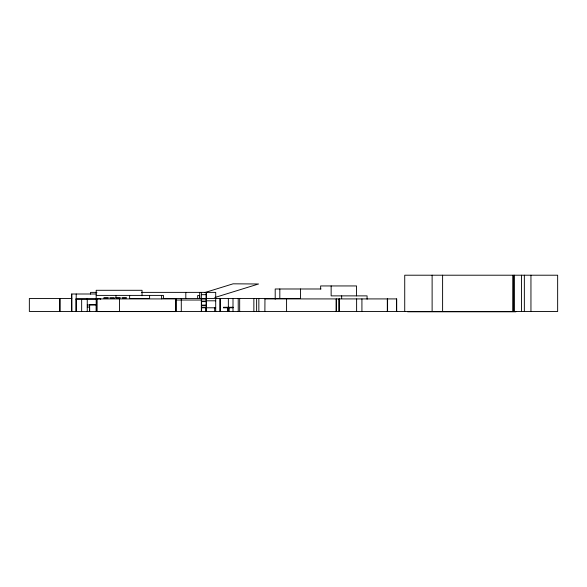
<?xml version="1.0" encoding="UTF-8"?>
<svg xmlns="http://www.w3.org/2000/svg" width="587" height="587" viewBox="0 0 587 587"><rect width="100%" height="100%" fill="white"/><g stroke="black" fill="none" stroke-linecap="round" stroke-linejoin="round"><path stroke-width="0.88" d="M206.228 311.448L206.228 292.377L206.382 311.448M223.772 307.779L223.772 307.28M232.892 307.28L233.002 307.779L223.662 307.793L223.662 307.28L233.002 307.28M206.235 307.793L206.272 307.287L201.356 307.287M205.083 292.487L233.09 283.822L258.551 283.991L214.791 297.528M321.016 288.987L275.2 288.987L275.2 299.231M96.936 292.377L90.559 292.377L90.559 294.124M141.548 292.377L215.708 292.377L215.708 311.448M71.746 293.999L71.746 311.448L71.695 293.999L96.195 293.999M201.356 294.667L206.382 294.667M96.195 295.4L163.435 295.4L163.435 298.497M108.426 297.741L103.84 297.741L103.84 298.255M109.769 297.785L114.333 297.785L114.333 298.306M115.734 297.741L120.423 297.741M121.949 297.741L126.572 297.741M104.347 298.255L107.913 298.255M110.275 298.306L113.819 298.306M116.27 298.255L119.902 298.255M122.456 298.255L126.022 298.255M71.841 298.497L29.35 298.497L29.35 311.448L557.65 311.492L557.65 275.208L404.729 275.208L404.729 311.492M96.195 298.497L76.053 298.497L76.053 311.448M162.995 298.497L300.471 298.497L300.471 288.987M264.884 298.915L396.702 298.915L396.702 311.499M201.356 299.01L206.272 299.01M76.053 299.517L96.195 299.517M176.305 300.03L201.59 300.03M206.264 300.801L215.708 300.801M201.356 301.124L206.279 301.124L206.235 301.637L201.356 301.637M89.628 304.646L89.628 311.448L89.569 304.646L96.363 304.646L96.363 311.448M87.258 304.991L96.356 304.991M201.356 305.108L206.272 305.108L206.264 305.622L201.356 305.622M87.258 307.089L89.569 307.089M201.356 307.793L215.708 307.793M407.598 311.792L515.936 311.792M530.949 275.208L530.949 311.492M524.352 275.208L524.352 311.492M521.483 275.208L521.483 311.492M514.41 275.208L514.432 311.492M442.605 275.208L442.605 311.492M432.12 275.208L432.12 311.492M396.555 298.915L396.555 311.499M387.581 298.915L387.581 311.499M387.317 298.915L387.317 311.499M367.08 299.245L367.08 295.877L331.141 295.877L331.141 285.942M361.922 298.915L361.922 311.499M356.617 298.915L356.617 311.499M356.544 295.877L356.544 285.942L320.641 285.942L320.641 288.987M341.663 295.877L341.663 298.629M339.389 298.915L339.389 311.499M339.183 298.915L339.183 311.499M286.581 298.915L286.581 311.462M279.823 288.987L279.823 298.497M264.957 298.915L264.884 311.462M258.852 298.497L258.852 311.448M256.622 298.497L256.622 311.448M253.863 298.497L253.863 311.448M239.672 298.497L239.672 311.448M238.219 298.497L238.241 311.448M233.002 298.497L233.002 311.448M229.187 311.462L229.187 308.116L227.514 308.116L227.514 311.462M228.35 298.497L228.35 311.448M220.286 298.497L220.286 311.448M219.912 298.497L219.912 311.448M214.688 307.793L214.688 311.448M206.14 308.116L206.14 311.462M206.132 308.116L206.132 311.462M201.59 298.497L201.59 311.448M201.422 298.497L201.422 311.448M201.356 292.377L201.356 311.448M199.69 292.377L199.69 298.497L199.653 295.547L197.658 295.547L197.658 298.497M185.815 292.377L185.815 298.497M181.288 298.497L181.288 311.448M176.305 298.497L176.305 311.448M175.542 298.915L175.542 311.587M161.616 295.4L161.616 298.871M149.604 295.4L149.604 298.497L129.624 298.497L129.639 295.4M142.039 295.76L142.039 290.294L96.195 290.294L96.195 311.448M119.55 298.915L119.55 311.587M115.977 295.4L115.977 297.741M100.693 299.289L100.693 298.776L96.606 298.776L96.606 299.289M96.98 298.915L96.98 311.587M96.628 301.843L96.628 302.356M87.258 298.497L87.258 311.448M81.659 299.517L81.659 311.448M76.2 293.999L76.2 311.448M339.242 298.915L339.242 311.462L339.242 298.915M175.689 298.915L96.701 298.915L96.701 311.587L175.689 311.587L175.689 298.915M513.104 311.492L513.104 275.208L513.053 311.492M336.263 311.462L336.263 298.915L336.241 311.462M59.889 311.448L59.889 298.497L59.867 311.448"/></g></svg>
